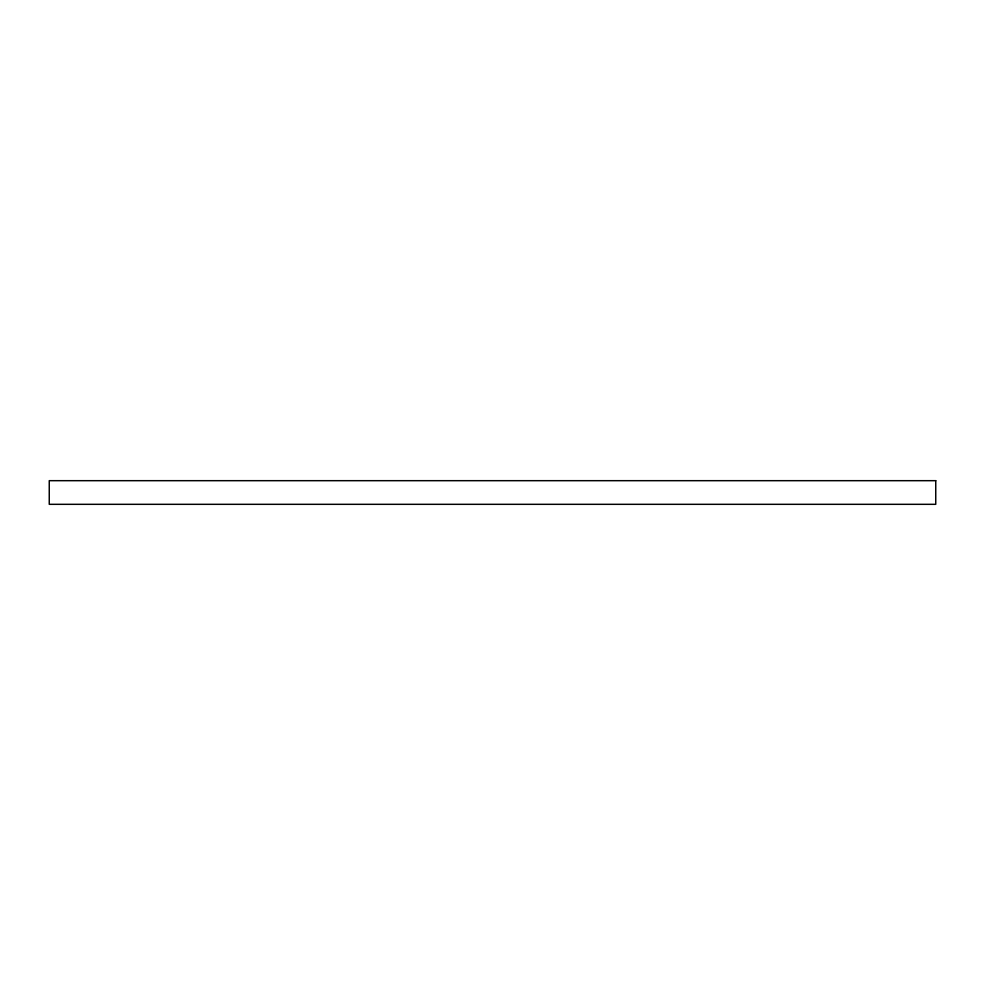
<?xml version="1.0" encoding="UTF-8"?>
<svg xmlns="http://www.w3.org/2000/svg" width="985" height="985" viewBox="0 0 985 985"><rect width="100%" height="100%" fill="white"/><g stroke="black" fill="none" stroke-linecap="round" stroke-linejoin="round"><path stroke-width="1.48" d="M935.75 480.68L49.25 480.68L49.25 504.32L935.75 504.32L935.75 480.68"/></g></svg>
